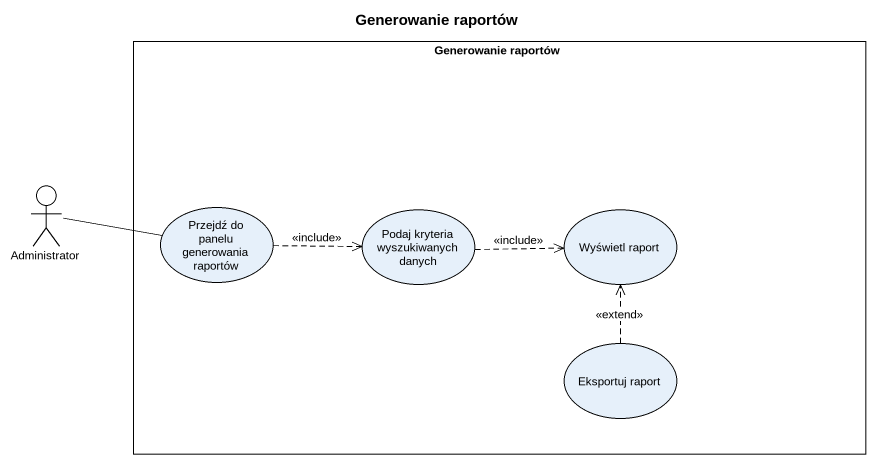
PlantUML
@startuml
title Generowanie raportów
rectangle "Generowanie raportów" as Generowanie_raportów {
  usecase "Przejdź do panelu generowania raportów" as Przejdź_do_panelu
  usecase "Podaj kryteria wyszukiwanych danych" as Podaj_kryteria
  usecase "Wyświetl raport" as Wyświetl_raport
  usecase "Eksportuj raport" as Eksportuj_raport
}
actor Administrator
Administrator -right- Przejdź_do_panelu
Przejdź_do_panelu .right.> Podaj_kryteria : <<include>>
Podaj_kryteria .right.> Wyświetl_raport : <<include>>
Eksportuj_raport .up.> Wyświetl_raport : <<extend>>
@enduml
